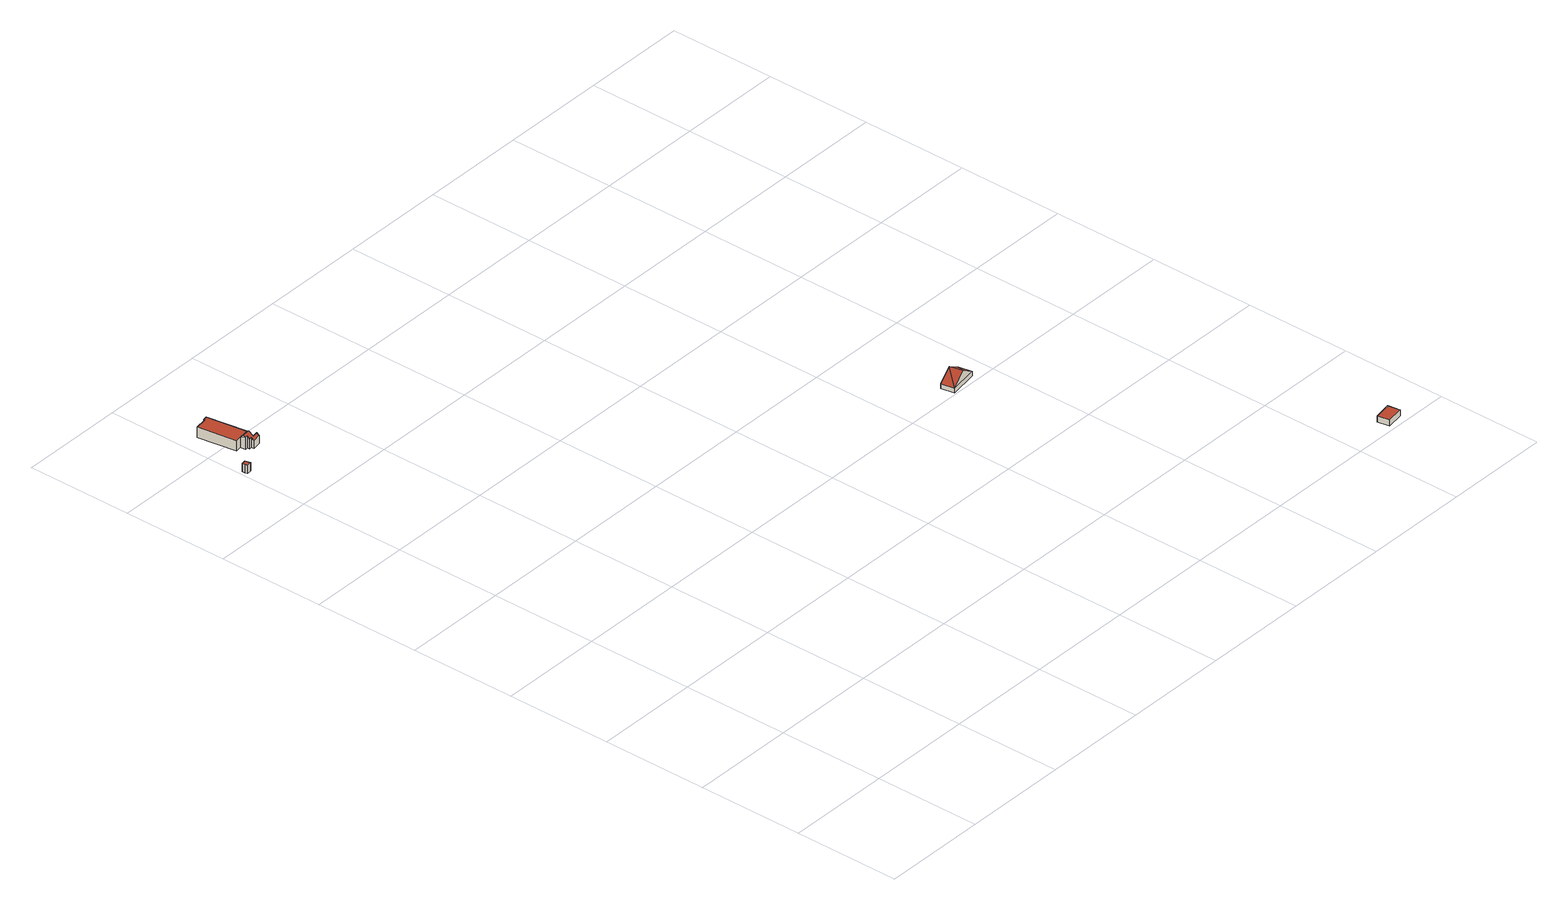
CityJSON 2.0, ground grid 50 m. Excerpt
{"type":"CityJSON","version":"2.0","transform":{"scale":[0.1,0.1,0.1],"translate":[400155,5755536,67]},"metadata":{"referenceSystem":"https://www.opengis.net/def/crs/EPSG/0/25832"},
"CityObjects":{
"building1":{"type":"Building","attributes":{"Gemeindeschluessel":"05515000","Geometrietyp2DReferenz":"3000","function":"51009_1610","roofType":"1000","measuredHeight":4.01},"geometry":[{"type":"Solid","lod":"2","boundaries":[[[[0,1,2,3]],[[4,5,1,0]],[[6,7,5,4]],[[8,9,7,6]],[[3,2,9,8]],[[6,4,0,3,8]],[[1,5,7,9,2]]]],"semantics":{"surfaces":[{"type":"WallSurface"},{"type":"RoofSurface"},{"type":"GroundSurface"}],"values":[[0,0,0,0,0,1,2]]}}]},
"building2":{"type":"Building","attributes":{"Gemeindeschluessel":"05515000","Geometrietyp2DReferenz":"3000","function":"51009_1610","roofType":"1000","measuredHeight":4.92},"geometry":[{"type":"Solid","lod":"2","boundaries":[[[[10,11,12,13]],[[14,15,11,10]],[[16,17,15,14]],[[18,19,17,16]],[[20,21,19,18]],[[22,23,21,20]],[[24,25,23,22]],[[26,27,25,24]],[[13,12,27,26]],[[24,22,20,18,16,14,10,13,26]],[[11,15,17,19,21,23,25,27,12]]]],"semantics":{"surfaces":[{"type":"WallSurface"},{"type":"RoofSurface"},{"type":"GroundSurface"}],"values":[[0,0,0,0,0,0,0,0,0,1,2]]}}]},
"building3":{"type":"Building","attributes":{"Gemeindeschluessel":"05515000","Geometrietyp2DReferenz":"3000","function":"51009_1610","roofType":"5000","measuredHeight":6.52},"geometry":[{"type":"Solid","lod":"2","boundaries":[[[[28,27,12,29]],[[30,31,27,28]],[[32,33,31,30]],[[34,35,33,32]],[[36,37,35,34]],[[38,39,37,36]],[[40,41,39,38]],[[42,43,41,40]],[[44,45,43,42]],[[29,12,45,44]],[[46,28,29,47]],[[32,30,46,47,44,42,40,38,36,34]],[[28,46,30]],[[44,47,29]],[[27,31,33,35,37,39,41,43,45,12]]]],"semantics":{"surfaces":[{"type":"WallSurface"},{"type":"RoofSurface"},{"type":"GroundSurface"}],"values":[[0,0,0,0,0,0,0,0,0,0,1,1,0,0,2]]}}]},
"building4":{"type":"Building","attributes":{"Gemeindeschluessel":"05515000","Geometrietyp2DReferenz":"3000","function":"31001_3043","roofType":"3100","measuredHeight":7.02},"address":[{"country":"Germany","locality":"Münster","thoroughfareNumber":"48","thoroughfareName":"Am Rohrbusch"}],"geometry":[{"type":"Solid","lod":"2","boundaries":[[[[48,49,50,51]],[[52,53,49,48]],[[54,55,53,52]],[[51,50,55,54]],[[51,54,56]],[[57,58,56,54]],[[58,57,48]],[[57,52,48]],[[56,58,48,51]],[[54,52,57]],[[49,53,55,50]]]],"semantics":{"surfaces":[{"type":"WallSurface"},{"type":"RoofSurface"},{"type":"GroundSurface"}],"values":[[0,0,0,0,1,1,1,1,0,0,2]]}}]},
"building5":{"type":"Building","attributes":{"Gemeindeschluessel":"05515000","Geometrietyp2DReferenz":"3000","function":"31001_2000","roofType":"1000","measuredHeight":2.91},"geometry":[{"type":"Solid","lod":"2","boundaries":[[[[59,60,61,62]],[[63,64,60,59]],[[65,66,64,63]],[[62,61,66,65]],[[63,59,62,65]],[[60,64,66,61]]]],"semantics":{"surfaces":[{"type":"WallSurface"},{"type":"RoofSurface"},{"type":"GroundSurface"}],"values":[[0,0,0,0,1,2]]}}]}
},
"vertices":[
[23,3324,66],[23,3324,26],[1,3321,26],[1,3321,66],[27,3298,66],[27,3298,26],[5,3295,66],[5,3295,26],[3,3307,66],[3,3307,26],
[88,3422,84],[88,3422,35],[116,3427,35],[116,3427,84],[61,3606,84],[61,3606,35],[120,3614,84],[120,3614,35],[119,3620,84],[119,3620,35],[122,3620,84],[122,3620,35],[140,3623,84],[140,3623,35],[168,3434,84],[168,3434,35],[153,3432,84],[153,3432,35],
[153,3432,83],[116,3427,83],[158,3395,84],[158,3395,35],[185,3399,84],[185,3399,35],[187,3387,73],[187,3387,35],[147,3380,72],[147,3380,35],[145,3393,83],[145,3393,35],[133,3390,83],[133,3390,35],[131,3403,93],[131,3403,35],[119,3401,93],[119,3401,35],[155,3414,100],[118,3409,100],
[2273,1507,31],[2273,1507,9],[2410,1530,9],[2410,1530,31],[2262,1571,31],[2262,1571,9],[2400,1594,31],[2400,1594,9],[2341,1518,79],[2329,1582,76],[2340,1518,79],
[3274,21,57],[3274,21,28],[3264,78,28],[3264,78,57],[3192,7,57],[3192,7,28],[3182,64,57],[3182,64,28]
]}
